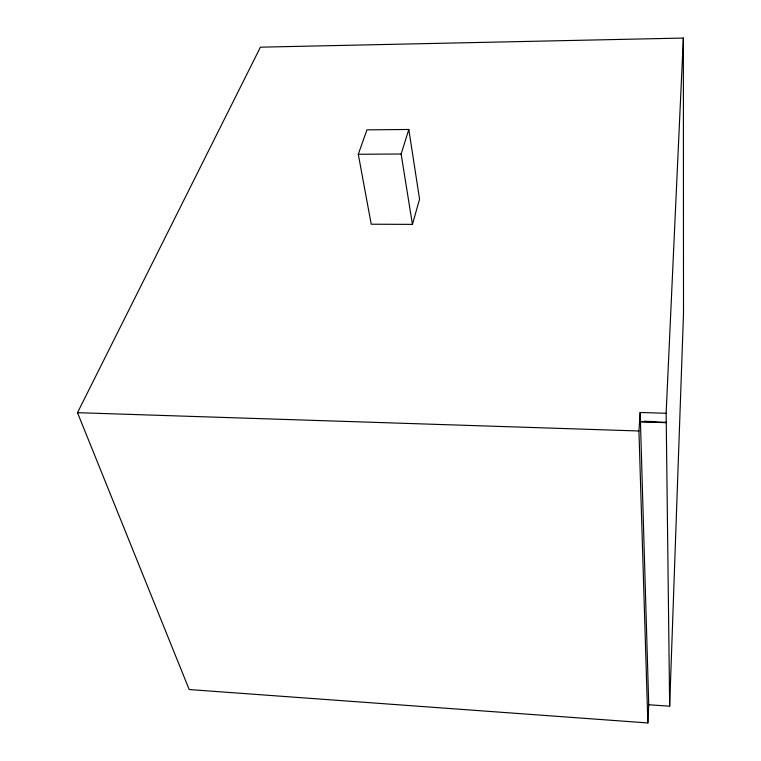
<?xml version="1.0" encoding="UTF-8"?>
<svg xmlns="http://www.w3.org/2000/svg" width="761" height="761" viewBox="0 0 761 761"><rect width="100%" height="100%" fill="white"/><g stroke="black" fill="none" stroke-linecap="round" stroke-linejoin="round"><path stroke-width="1.14" d="M648.733 704.743L669.661 706.218L683.502 313.656L683.368 38.05L260.414 47.172L77.498 412.681L189.194 689.542L647.849 722.95L648.733 704.743L640.172 412.491L666.132 413.271L666.236 422.317L640.429 421.518M666.132 413.271L683.368 38.05M669.661 706.218L666.255 421.955M647.849 722.95L638.945 430.983L640.172 412.491M640.458 421.147L640.439 421.87L666.246 422.678M412.433 224.381L419.558 199.192L408.819 129.465L366.935 129.855L358.288 154.264L371.225 224.21L412.433 224.381L401.133 154.007L408.819 129.465M358.288 154.264L401.133 154.007M643.977 421.261L655.706 421.623M77.498 412.681L638.945 430.983"/></g></svg>
